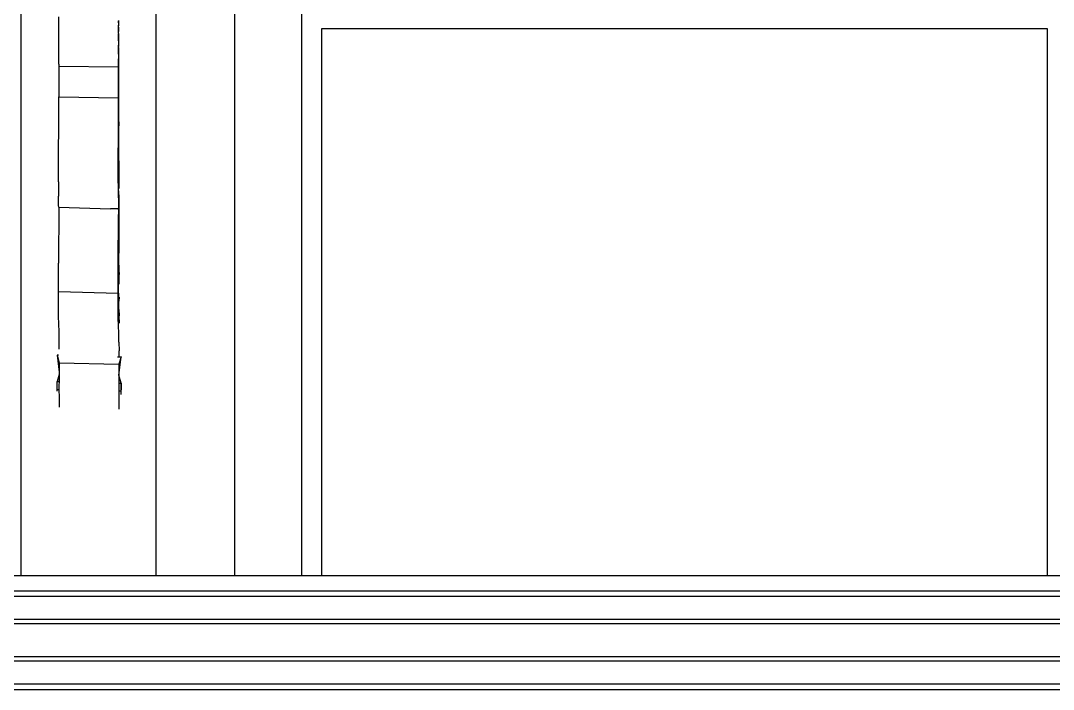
# Model space of a CAD drawing. Extents: x -24961 to 905641, y -154323 to 635957.
# Drawn here: x 422660 to 424922, y -114548 to -113084 of the extents above; entities that cross this region are included whole.
import ezdxf

# ---------------------------------------------------------------- set-up
doc = ezdxf.new("R2010")
doc.units = 0
doc.header["$LTSCALE"] = 1000
doc.header["$MEASUREMENT"] = 0
doc.layers.add('窗', color=154, linetype='Continuous')

msp = doc.modelspace()

# ---------------------------------------------------------------- linework, layer by layer
for p, q in [((423128.2, -112276.1), (423128.2, -114299.3)), ((422661.1, -114299.3), (422661.1, -112957.3)), ((422957.1, -114299.3), (422957.1, -112957.3)), ((422743.6, -113179.5), (422743.6, -113075.6)), ((422874.5, -113083.8), (422874.5, -113084.1)), ((422874.5, -113084.1), (422874.6, -113094.2)), ((422874.5, -113088.5), (422874.5, -113084.1)), ((422874.5, -113088.5), (422874.5, -113095.3)), ((422874.6, -113094.3), (422874.5, -113095.3)), ((422874.5, -113095.3), (422874.5, -113095.3)), ((422874.6, -113096.1), (422874.5, -113095.3)), ((422874.5, -113097.3), (422874.5, -113095.3)), ((422874.5, -113097.9), (422874.6, -113096.1)), ((422874.5, -113097.5), (422874.5, -113097.3)), ((422874.5, -113097.9), (422874.5, -113097.5)), ((422874.5, -113097.9), (422874.5, -113097.9)), ((422874.5, -113097.9), (422874.6, -113100.7)), ((422874.5, -113100.7), (422874.5, -113097.9)), ((422874.6, -113100.7), (422874.5, -113100.7)), ((422874.5, -113107.7), (422874.6, -113100.7)), ((422874.5, -113101.3), (422874.5, -113100.7)), ((422874.5, -113101.3), (422874.5, -113107.7)), ((422874.6, -113094.3), (422874.6, -113094.2)), ((422874.5, -113107.7), (422874.5, -113107.7)), ((422874.6, -113112.2), (422874.5, -113107.7)), ((422874.5, -113108.2), (422874.5, -113107.7)), ((422874.5, -113110.2), (422874.5, -113108.2)), ((422874.5, -113112.2), (422874.5, -113110.2)), ((422874.5, -113112.2), (422874.6, -113112.2)), ((422874.5, -113112.2), (422874.5, -113113.4)), ((422874.5, -113119.1), (422874.5, -113113.4)), ((422874.5, -113119.1), (422874.6, -113119.1)), ((422874.5, -113121.3), (422874.5, -113119.1)), ((422874.5, -113122.7), (422874.5, -113121.3)), ((422874.5, -113123.9), (422874.5, -113122.7)), ((422874.5, -113125.3), (422874.5, -113123.9)), ((422874.5, -113125.8), (422874.5, -113125.3)), ((422874.5, -113128.2), (422874.5, -113125.8)), ((422874.5, -113125.8), (422874.6, -113125.8)), ((422874.5, -113125.8), (422874.5, -113125.8)), ((422874.5, -113128.2), (422874.5, -113136.6)), ((422874.5, -113128.2), (422874.5, -113128.2)), ((422874.6, -113112.2), (422874.6, -113113.9)), ((422874.6, -113113.9), (422874.6, -113119.1)), ((422874.6, -113119.1), (422874.6, -113125.8)), ((422874.6, -113125.8), (422874.6, -113133.8)), ((422874.6, -113134), (422874.5, -113137.4)), ((422874.6, -113136.6), (422874.5, -113136.6)), ((422874.5, -113136.6), (422874.5, -113137.4)), ((422874.5, -113137.9), (422874.5, -113137.4)), ((422874.5, -113137.4), (422874.5, -113137.4)), ((422874.5, -113137.4), (422874.5, -113139)), ((422874.5, -113139), (422874.5, -113137.9)), ((422874.5, -113139), (422874.5, -113139)), ((422874.5, -113139), (422874.6, -113139)), ((422874.5, -113142.7), (422874.5, -113139)), ((422874.5, -113140.5), (422874.5, -113139)), ((422874.5, -113139), (422874.5, -113140.5)), ((422874.5, -113142.5), (422874.5, -113140.5)), ((422874.5, -113142.5), (422874.5, -113142.7)), ((422874.6, -113142.7), (422874.5, -113142.7)), ((422874.5, -113142.7), (422874.5, -113142.7)), ((422874.5, -113142.7), (422874.5, -113147.4)), ((422874.6, -113147.9), (422874.5, -113142.7)), ((422874.5, -113142.7), (422874.5, -113147.4)), ((422874.5, -113149.1), (422874.5, -113147.4)), ((422874.5, -113149.1), (422874.5, -113149.4)), ((422874.5, -113150.7), (422874.5, -113149.4)), ((422874.5, -113149.4), (422874.5, -113150.7)), ((422874.5, -113150.7), (422874.5, -113150.7)), ((422874.5, -113151.1), (422874.5, -113150.7)), ((422874.5, -113151.1), (422874.5, -113150.7)), ((422874.6, -113133.8), (422874.6, -113134)), ((422874.6, -113134), (422874.6, -113136.6)), ((422874.6, -113136.6), (422874.6, -113139)), ((422874.6, -113139.8), (422874.6, -113139)), ((422874.6, -113142.7), (422874.6, -113139.8)), ((422874.6, -113147.9), (422874.6, -113142.7)), ((422874.6, -113147.9), (422874.6, -113145.4)), ((422874.6, -113147.9), (422874.6, -113149.8)), ((422874.6, -113149.8), (422874.6, -113150.2)), ((422874.6, -113150.4), (422874.6, -113150.2)), ((422874.6, -113151), (422874.6, -113150.4)), ((422874.5, -113152.2), (422874.5, -113151.1)), ((422874.5, -113156), (422874.5, -113152.2)), ((422874.5, -113152.2), (422874.5, -113156)), ((422874.6, -113156), (422874.5, -113156)), ((422874.5, -113156), (422874.5, -113157.6)), ((422874.5, -113157.6), (422874.5, -113156)), ((422874.5, -113156), (422874.5, -113156)), ((422874.6, -113157.6), (422874.5, -113157.6)), ((422874.5, -113157.6), (422874.5, -113159.7)), ((422874.5, -113157.6), (422874.5, -113169.6)), ((422874.5, -113157.6), (422874.5, -113157.6)), ((422874.5, -113159.7), (422874.5, -113160)), ((422874.5, -113160), (422874.5, -113164.9)), ((422874.5, -113164.9), (422874.5, -113169.1)), ((422874.5, -113169.1), (422874.4, -113169.6)), ((422874.5, -113170.3), (422874.4, -113169.6)), ((422874.6, -113169.6), (422874.5, -113169.6)), ((422874.5, -113169.6), (422874.5, -113190.8)), ((422874.4, -113169.6), (422874.5, -113169.6)), ((422874.5, -113173.7), (422874.5, -113170.3)), ((422874.6, -113156), (422874.6, -113151)), ((422874.6, -113151.4), (422874.6, -113151)), ((422874.6, -113151.4), (422874.6, -113156)), ((422874.6, -113157.6), (422874.6, -113156)), ((422874.6, -113157.6), (422874.6, -113160.8)), ((422874.6, -113160.8), (422874.6, -113167.3)), ((422874.6, -113169.6), (422874.6, -113167.3)), ((422874.6, -113173), (422874.6, -113169.6)), ((422874.6, -113204.4), (422874.6, -113173)), ((422874.6, -113218.1), (422874.6, -113173)), ((422743.6, -113184.4), (422743.5, -113250.6)), ((422743.6, -113179.5), (422743.6, -113184.4)), ((422874.4, -113185.9), (422743.6, -113184.4)), ((422874.5, -113190.8), (422874.4, -113208.9)), ((422874.5, -113174.4), (422874.5, -113173.7)), ((422874.4, -113180.9), (422874.5, -113174.4)), ((422874.4, -113185.9), (422874.4, -113180.9)), ((422874.4, -113185.9), (422874.5, -113190.8)), ((422874.5, -113190.8), (422874.5, -113190.8)), ((422874.5, -113190.8), (422874.6, -113195.1)), ((422874.5, -113222.3), (422874.5, -113190.8)), ((422874.6, -113218.1), (422874.6, -113195.1)), ((422874.4, -113208.9), (422874.4, -113252.6)), ((422874.4, -113208.9), (422874.4, -113226.8)), ((422874.7, -113242.5), (422874.6, -113204.4)), ((422875, -113361.4), (422874.6, -113204.4)), ((422874.6, -113242.5), (422874.6, -113218.1)), ((422874.4, -113226.8), (422874.5, -113226.8)), ((422874.4, -113226.8), (422874.5, -113228)), ((422874.5, -113228), (422874.4, -113228.4)), ((422874.4, -113228.4), (422874.4, -113231.5)), ((422874.4, -113231.5), (422874.4, -113231.5)), ((422874.4, -113242.2), (422874.5, -113239.4)), ((422874.5, -113222.3), (422874.5, -113226.8)), ((422874.5, -113226.8), (422874.5, -113228)), ((422874.6, -113239.9), (422874.5, -113231.5)), ((422874.5, -113231.5), (422874.5, -113235.6)), ((422874.5, -113231.5), (422874.4, -113231.5)), ((422874.4, -113231.5), (422874.5, -113231.8)), ((422874.5, -113231.8), (422874.5, -113237.7)), ((422874.5, -113235.6), (422874.5, -113247.3)), ((422874.5, -113239.4), (422874.5, -113237.7)), ((422874.6, -113242.5), (422874.6, -113239.9)), ((422743.2, -113436.6), (422743.5, -113250.6)), ((422743.5, -113250.6), (422874.4, -113252.6)), ((422874.3, -113282), (422874.4, -113252.6)), ((422874.4, -113242.5), (422874.4, -113242.2)), ((422874.4, -113247.3), (422874.4, -113242.5)), ((422874.4, -113247.3), (422874.5, -113247.3)), ((422874.4, -113248.8), (422874.4, -113247.3)), ((422874.4, -113250.7), (422874.4, -113248.8)), ((422874.4, -113250.7), (422874.5, -113250.7)), ((422874.4, -113253.4), (422874.4, -113250.7)), ((422874.4, -113253.4), (422874.5, -113253.4)), ((422874.4, -113255), (422874.4, -113253.4)), ((422874.4, -113255), (422874.4, -113255.7)), ((422874.4, -113255.7), (422874.5, -113255.7)), ((422874.4, -113255.7), (422874.4, -113256)), ((422874.4, -113256), (422874.5, -113256)), ((422874.4, -113256), (422874.4, -113261.9)), ((422874.4, -113261.9), (422874.5, -113261.9)), ((422874.4, -113261.9), (422874.4, -113263.7)), ((422874.4, -113263.7), (422874.5, -113263.7)), ((422874.4, -113263.7), (422874.4, -113265.7)), ((422874.4, -113265.7), (422874.5, -113263.9)), ((422874.4, -113242.5), (422874.5, -113242.5)), ((422874.5, -113247.3), (422874.6, -113252.4)), ((422874.5, -113247.3), (422874.5, -113247.3)), ((422874.5, -113247.3), (422874.5, -113248.4)), ((422874.5, -113250.7), (422874.5, -113247.3)), ((422874.5, -113248.4), (422874.5, -113250.7)), ((422874.5, -113250.7), (422874.5, -113250.8)), ((422874.5, -113251), (422874.5, -113250.8)), ((422874.5, -113251), (422874.5, -113251.1)), ((422874.5, -113253.4), (422874.5, -113251.1)), ((422874.5, -113253), (422874.5, -113251.1)), ((422874.5, -113253.4), (422874.5, -113253)), ((422874.5, -113253.8), (422874.5, -113253.4)), ((422874.5, -113253.4), (422874.5, -113253.4)), ((422874.5, -113253.4), (422874.6, -113253.4)), ((422874.5, -113253.8), (422874.5, -113253.4)), ((422874.5, -113254.3), (422874.5, -113253.8)), ((422874.5, -113255.7), (422874.5, -113254.3)), ((422874.5, -113255.7), (422874.5, -113254.3)), ((422874.5, -113255.8), (422874.5, -113255.7)), ((422874.5, -113255.7), (422874.5, -113255.7)), ((422874.5, -113255.7), (422874.6, -113255.7)), ((422874.5, -113255.7), (422874.5, -113261.9)), ((422874.5, -113256), (422874.5, -113255.8)), ((422874.6, -113261.9), (422874.5, -113262.4)), ((422874.5, -113261.9), (422874.6, -113261.9)), ((422874.5, -113261.9), (422874.5, -113263.4)), ((422874.5, -113262.4), (422874.5, -113263.1)), ((422874.5, -113263.1), (422874.5, -113263.3)), ((422874.5, -113263.3), (422874.5, -113267.1)), ((422874.6, -113267.4), (422874.5, -113263.3)), ((422874.5, -113263.3), (422874.5, -113264.7)), ((422874.5, -113263.7), (422874.5, -113263.4)), ((422874.5, -113263.7), (422874.5, -113263.7)), ((422874.5, -113263.9), (422874.5, -113263.7)), ((422874.5, -113264.7), (422874.5, -113263.9)), ((422874.6, -113242.5), (422874.6, -113242.5)), ((422874.6, -113242.5), (422874.7, -113242.5)), ((422874.6, -113253.4), (422874.6, -113242.5)), ((422874.6, -113252.4), (422874.6, -113242.5)), ((422874.6, -113252.4), (422874.6, -113253.4)), ((422874.7, -113253.8), (422874.6, -113253.4)), ((422874.6, -113255.7), (422874.6, -113253.4)), ((422874.6, -113253.4), (422874.6, -113253.4)), ((422874.7, -113253.8), (422874.6, -113255.7)), ((422874.6, -113259), (422874.6, -113255.7)), ((422874.6, -113255.7), (422874.6, -113255.7)), ((422874.6, -113261), (422874.6, -113255.7)), ((422874.6, -113259), (422874.6, -113265.2)), ((422874.6, -113261), (422874.6, -113259)), ((422874.6, -113268.4), (422874.6, -113261)), ((422874.8, -113305.8), (422874.7, -113242.5)), ((422874.7, -113255.7), (422874.7, -113253.8)), ((422874, -113439.8), (422874.3, -113284.1)), ((422874.1, -113471.6), (422874.3, -113284.1)), ((422874.3, -113282), (422874.3, -113282)), ((422874.3, -113282), (422874.3, -113284.1)), ((422874.3, -113284.1), (422874.3, -113282)), ((422874.3, -113284.1), (422874.3, -113284.1)), ((422874.4, -113265.7), (422874.5, -113266.9)), ((422874.4, -113267.8), (422874.4, -113269.5)), ((422874.4, -113269.5), (422874.5, -113267.9)), ((422874.5, -113269.7), (422874.4, -113269.5)), ((422874.5, -113269.7), (422874.4, -113270)), ((422874.4, -113270.2), (422874.4, -113270)), ((422874.4, -113270), (422874.5, -113270.2)), ((422874.4, -113270.2), (422874.4, -113270.2)), ((422874.4, -113272.2), (422874.4, -113270.2)), ((422874.4, -113272.2), (422874.4, -113272.2)), ((422874.4, -113274.6), (422874.4, -113272.2)), ((422874.4, -113282), (422874.4, -113274.6)), ((422874.5, -113276.9), (422874.4, -113274.6)), ((422874.4, -113282), (422874.4, -113282)), ((422874.4, -113282), (422874.4, -113284.1)), ((422874.4, -113284.1), (422874.4, -113284.1)), ((422874.4, -113286.4), (422874.4, -113284.1)), ((422874.4, -113286.4), (422874.4, -113286.4)), ((422874.4, -113291.5), (422874.4, -113286.4)), ((422874.5, -113264.8), (422874.5, -113264.7)), ((422874.5, -113264.9), (422874.5, -113264.8)), ((422874.5, -113265.1), (422874.5, -113264.9)), ((422874.5, -113265.5), (422874.5, -113265.1)), ((422874.5, -113265.5), (422874.5, -113266.9)), ((422874.5, -113267.4), (422874.5, -113266.9)), ((422874.5, -113267.1), (422874.5, -113267.4)), ((422874.5, -113267.4), (422874.5, -113267.4)), ((422874.5, -113267.4), (422874.6, -113267.4)), ((422874.5, -113267.4), (422874.4, -113267.8)), ((422874.5, -113267.4), (422874.5, -113267.9)), ((422874.5, -113267.9), (422874.4, -113267.8)), ((422874.5, -113270), (422874.5, -113269.7)), ((422874.5, -113270.2), (422874.5, -113270)), ((422874.5, -113270), (422874.5, -113270.2)), ((422874.5, -113270.2), (422874.5, -113270.2)), ((422874.5, -113270.7), (422874.5, -113270.2)), ((422874.5, -113270.2), (422874.5, -113270.3)), ((422874.6, -113270.2), (422874.5, -113270.2)), ((422874.5, -113270.3), (422874.5, -113270.7)), ((422874.5, -113270.7), (422874.5, -113270.7)), ((422874.5, -113271.5), (422874.5, -113270.7)), ((422874.5, -113270.7), (422874.5, -113271.5)), ((422874.5, -113271.5), (422874.5, -113271.9)), ((422874.5, -113271.9), (422874.5, -113272.2)), ((422874.5, -113272.2), (422874.5, -113272.4)), ((422874.5, -113272.4), (422874.5, -113274.4)), ((422874.5, -113274.4), (422874.5, -113276)), ((422874.5, -113274.4), (422874.5, -113276.9)), ((422874.5, -113276), (422874.5, -113276.9)), ((422874.5, -113276.9), (422874.5, -113276.9)), ((422874.5, -113276.9), (422874.5, -113277)), ((422874.5, -113276.9), (422874.5, -113276.9)), ((422874.5, -113276.9), (422874.5, -113277)), ((422874.5, -113277), (422874.5, -113277)), ((422874.5, -113279.6), (422874.5, -113277)), ((422874.5, -113277), (422874.5, -113281.4)), ((422874.5, -113279.6), (422874.5, -113280.1)), ((422874.5, -113280.1), (422874.5, -113281.4)), ((422874.5, -113281.4), (422874.5, -113280.1)), ((422874.5, -113281.4), (422874.5, -113281.4)), ((422874.5, -113281.7), (422874.5, -113281.4)), ((422874.5, -113281.4), (422874.5, -113282)), ((422874.5, -113282), (422874.5, -113281.4)), ((422874.5, -113282.2), (422874.5, -113281.7)), ((422874.5, -113282), (422874.5, -113282)), ((422874.5, -113282.8), (422874.5, -113282)), ((422874.5, -113282.2), (422874.5, -113282.8)), ((422874.5, -113282.8), (422874.5, -113282.8)), ((422874.5, -113283.5), (422874.5, -113282.8)), ((422874.5, -113282.8), (422874.5, -113285)), ((422874.5, -113283.7), (422874.5, -113283.5)), ((422874.5, -113283.7), (422874.5, -113284.1)), ((422874.5, -113283.7), (422874.5, -113284.1)), ((422874.5, -113284.1), (422874.5, -113284.1)), ((422874.5, -113284.1), (422874.4, -113286.4)), ((422874.4, -113286.4), (422874.5, -113284.1)), ((422874.5, -113284.1), (422874.5, -113289.1)), ((422874.5, -113285), (422874.5, -113286.4)), ((422874.6, -113286.4), (422874.5, -113286.4)), ((422874.5, -113286.4), (422874.4, -113286.4)), ((422874.4, -113288.6), (422874.4, -113286.4)), ((422874.5, -113286.4), (422874.5, -113288.6)), ((422874.6, -113265.2), (422874.6, -113268.4)), ((422874.6, -113270.2), (422874.6, -113267.4)), ((422874.6, -113268.4), (422874.6, -113268.5)), ((422874.6, -113270.2), (422874.6, -113268.5)), ((422874.6, -113270.2), (422874.6, -113286.2)), ((422874.6, -113270.2), (422874.6, -113270.2)), ((422874.6, -113270.2), (422874.6, -113270.2)), ((422874.6, -113282.7), (422874.6, -113270.2)), ((422874.6, -113286.2), (422874.6, -113282.7)), ((422874.7, -113286.4), (422874.6, -113286.2)), ((422874.7, -113286.4), (422874.7, -113287.1)), ((422874.4, -113291.5), (422874.4, -113291.5)), ((422874.4, -113297.4), (422874.4, -113291.5)), ((422874.4, -113295.6), (422874.4, -113297.3)), ((422874.4, -113297.3), (422874.5, -113297.4)), ((422874.4, -113297.3), (422874.5, -113297.3)), ((422874.4, -113297.4), (422874.4, -113297.4)), ((422874.4, -113301.6), (422874.4, -113297.4)), ((422874.5, -113297.4), (422874.4, -113300.4)), ((422874.4, -113308.1), (422874.4, -113300.4)), ((422874.4, -113301.6), (422874.4, -113312.5)), ((422874.4, -113312.5), (422874.4, -113308.1)), ((422874.4, -113308.1), (422874.4, -113314.3)), ((422874.5, -113288.6), (422874.5, -113290.5)), ((422874.4, -113288.6), (422874.5, -113288.6)), ((422874.5, -113288.6), (422874.6, -113288.6)), ((422874.4, -113289.1), (422874.4, -113288.6)), ((422874.5, -113289.1), (422874.5, -113288.6)), ((422874.4, -113289.1), (422874.5, -113289.1)), ((422874.5, -113290.5), (422874.5, -113289.1)), ((422874.4, -113290.6), (422874.4, -113289.1)), ((422874.5, -113290.5), (422874.5, -113290.6)), ((422874.4, -113290.6), (422874.5, -113290.6)), ((422874.5, -113290.6), (422874.5, -113291.1)), ((422874.5, -113290.6), (422874.7, -113290.6)), ((422874.4, -113291.5), (422874.4, -113290.6)), ((422874.5, -113291.5), (422874.5, -113291.1)), ((422874.5, -113291.5), (422874.4, -113291.5)), ((422874.5, -113291.5), (422874.5, -113293)), ((422874.4, -113293), (422874.4, -113291.5)), ((422874.4, -113293), (422874.5, -113293)), ((422874.5, -113293), (422874.4, -113294.3)), ((422874.4, -113294.3), (422874.4, -113293)), ((422874.4, -113294.3), (422874.5, -113294.4)), ((422874.4, -113294.3), (422874.7, -113294.3)), ((422874.5, -113294.4), (422874.4, -113295.6)), ((422874.5, -113295.6), (422874.5, -113294.4)), ((422874.4, -113295.6), (422874.5, -113295.6)), ((422874.5, -113295.6), (422874.5, -113297.3)), ((422874.5, -113297.3), (422874.7, -113297.3)), ((422874.5, -113315.5), (422874.5, -113297.3)), ((422874.6, -113288.4), (422874.7, -113287.3)), ((422874.6, -113288.6), (422874.6, -113288.4)), ((422874.6, -113288.6), (422874.7, -113289.5)), ((422874.7, -113287.3), (422874.7, -113287.1)), ((422874.7, -113287.3), (422874.7, -113290.6)), ((422874.7, -113289.5), (422874.7, -113290.6)), ((422874.7, -113293.4), (422874.7, -113290.6)), ((422874.7, -113290.6), (422874.7, -113293)), ((422874.7, -113290.6), (422874.7, -113290.6)), ((422874.7, -113293), (422874.7, -113294.3)), ((422874.7, -113294.3), (422874.7, -113293.4)), ((422874.7, -113294.3), (422874.7, -113294.8)), ((422874.7, -113294.8), (422874.7, -113294.9)), ((422874.7, -113294.9), (422874.7, -113296.3)), ((422874.7, -113296.3), (422874.7, -113296.4)), ((422874.7, -113296.4), (422874.7, -113297.3)), ((422874.7, -113297.3), (422874.7, -113296.4)), ((422874.7, -113298.7), (422874.7, -113297.3)), ((422874.7, -113297.3), (422874.7, -113297.3)), ((422874.7, -113301.4), (422874.7, -113298.7)), ((422874.7, -113303), (422874.7, -113301.4)), ((422874.7, -113303), (422874.7, -113304)), ((422874.7, -113308.1), (422874.7, -113304)), ((422874.7, -113308.1), (422874.7, -113312)), ((422874.8, -113305.8), (422874.8, -113308.7)), ((422874.8, -113308.7), (422874.8, -113314.2)), ((422874.4, -113312.5), (422874.3, -113312.5)), ((422874.3, -113315.4), (422874.4, -113312.8)), ((422874.4, -113315.4), (422874.3, -113315.4)), ((422874.4, -113316), (422874.3, -113315.4)), ((422874.3, -113321.3), (422874.4, -113319.2)), ((422874.3, -113321.3), (422874.5, -113321.3)), ((422874.3, -113323.5), (422874.3, -113321.3)), ((422874.5, -113323.5), (422874.3, -113323.5)), ((422874.3, -113325.3), (422874.3, -113323.5)), ((422874.3, -113325.3), (422874.5, -113325.3)), ((422874.3, -113329.6), (422874.3, -113325.3)), ((422874.5, -113329.6), (422874.3, -113329.6)), ((422874.3, -113329.9), (422874.3, -113329.6)), ((422874.3, -113329.9), (422874.6, -113329.9)), ((422874.3, -113382.2), (422874.3, -113329.9)), ((422874.4, -113312.7), (422874.4, -113312.5)), ((422874.4, -113312.7), (422874.4, -113312.5)), ((422874.4, -113312.8), (422874.4, -113312.5)), ((422874.4, -113312.8), (422874.4, -113312.7)), ((422874.4, -113312.8), (422874.4, -113312.8)), ((422874.4, -113315.4), (422874.4, -113314.3)), ((422874.5, -113315.5), (422874.4, -113315.4)), ((422874.4, -113316), (422874.4, -113315.4)), ((422874.4, -113316), (422874.4, -113316)), ((422874.4, -113319.2), (422874.4, -113316)), ((422874.6, -113315.5), (422874.5, -113315.5)), ((422874.5, -113315.5), (422874.5, -113316)), ((422874.5, -113318.7), (422874.6, -113316)), ((422874.4, -113316), (422874.5, -113316)), ((422874.5, -113316), (422874.6, -113316)), ((422874.5, -113321.3), (422874.4, -113316)), ((422874.5, -113316), (422874.5, -113321.3)), ((422874.5, -113318.7), (422874.5, -113321.3)), ((422874.5, -113321.3), (422874.5, -113321.3)), ((422874.5, -113321.3), (422874.5, -113323.5)), ((422874.5, -113321.3), (422874.6, -113321.3)), ((422874.5, -113323.5), (422874.5, -113321.3)), ((422874.5, -113323.5), (422874.5, -113323.5)), ((422874.5, -113323.5), (422874.5, -113325.3)), ((422874.6, -113323.5), (422874.5, -113323.5)), ((422874.5, -113324.6), (422874.5, -113323.5)), ((422874.5, -113324.6), (422874.5, -113325.3)), ((422874.5, -113325.3), (422874.5, -113329.6)), ((422874.5, -113325.8), (422874.5, -113325.3)), ((422874.5, -113325.3), (422874.5, -113325.3)), ((422874.5, -113325.3), (422874.6, -113325.3)), ((422874.5, -113328.6), (422874.5, -113325.8)), ((422874.5, -113329.6), (422874.5, -113328.6)), ((422874.6, -113316), (422874.6, -113315.5)), ((422874.6, -113316), (422874.6, -113316.6)), ((422874.6, -113316), (422874.7, -113316)), ((422874.6, -113321.3), (422874.6, -113316.6)), ((422874.6, -113321.3), (422874.7, -113321.3)), ((422874.6, -113321.3), (422874.6, -113323.5)), ((422874.7, -113323.5), (422874.6, -113323.5)), ((422874.6, -113323.5), (422874.6, -113325.3)), ((422874.6, -113325.3), (422874.6, -113329.9)), ((422874.6, -113325.3), (422874.7, -113325.3)), ((422874.6, -113329.9), (422874.7, -113329.9)), ((422874.7, -113353.6), (422874.6, -113329.9)), ((422874.7, -113313.9), (422874.7, -113312)), ((422874.7, -113316), (422874.7, -113313.9)), ((422874.7, -113313.9), (422874.7, -113316)), ((422874.7, -113320.4), (422874.8, -113314.9)), ((422874.8, -113314.9), (422874.7, -113316)), ((422874.7, -113316), (422874.7, -113318.4)), ((422874.7, -113316), (422874.7, -113316)), ((422874.7, -113318.4), (422874.7, -113321.3)), ((422874.7, -113323.4), (422874.7, -113320.4)), ((422874.7, -113323.5), (422874.7, -113321.3)), ((422874.7, -113324.1), (422874.7, -113323.4)), ((422874.7, -113324.2), (422874.7, -113323.5)), ((422874.7, -113323.5), (422874.7, -113324.1)), ((422874.7, -113324.1), (422874.7, -113324.2)), ((422874.7, -113324.8), (422874.7, -113324.2)), ((422874.7, -113325.3), (422874.7, -113324.8)), ((422874.7, -113325.3), (422874.7, -113325.5)), ((422874.7, -113325.5), (422874.7, -113326.9)), ((422874.7, -113326.9), (422874.7, -113328.3)), ((422874.7, -113327.9), (422874.7, -113326.9)), ((422874.7, -113328.3), (422874.7, -113327.9)), ((422874.7, -113328.3), (422874.7, -113329.3)), ((422874.7, -113329.3), (422874.7, -113329.9)), ((422874.7, -113329.9), (422874.9, -113451.5)), ((422874.8, -113314.9), (422874.8, -113314.2)), ((422874.7, -113353.6), (422874.7, -113377.3)), ((422874.3, -113382.2), (422874.4, -113400.4)), ((422874.6, -113397.4), (422874.5, -113405.7)), ((422874.7, -113377.3), (422874.6, -113397.4)), ((422874.6, -113407), (422874.6, -113397.4)), ((422874.5, -113405.7), (422874.4, -113400.4)), ((422874.6, -113407), (422874.5, -113407)), ((422874.5, -113411.9), (422874.5, -113412.9)), ((422874.6, -113412.9), (422874.5, -113412.9)), ((422874.5, -113412.9), (422874.5, -113412.9)), ((422874.5, -113412.9), (422874.5, -113415.7)), ((422874.5, -113415.7), (422874.5, -113415.7)), ((422874.5, -113415.7), (422874.6, -113415.7)), ((422874.5, -113419), (422874.5, -113415.7)), ((422874.5, -113422.2), (422874.5, -113419)), ((422874.5, -113426.1), (422874.5, -113422.2)), ((422874.6, -113407), (422874.6, -113407.1)), ((422874.6, -113407.1), (422874.6, -113407)), ((422874.6, -113407.1), (422874.6, -113409.5)), ((422874.6, -113409.1), (422874.6, -113407.1)), ((422874.6, -113413.3), (422874.6, -113409.1)), ((422874.6, -113409.5), (422874.6, -113412.3)), ((422874.6, -113412.3), (422874.6, -113412.9)), ((422874.6, -113413.6), (422874.6, -113412.9)), ((422874.7, -113418.8), (422874.6, -113413.3)), ((422874.6, -113413.7), (422874.6, -113413.6)), ((422874.6, -113413.9), (422874.6, -113413.6)), ((422874.6, -113413.7), (422874.6, -113416)), ((422874.6, -113415.7), (422874.6, -113413.7)), ((422874.6, -113413.9), (422874.6, -113415.7)), ((422874.6, -113419.4), (422874.6, -113416)), ((422874.6, -113431.6), (422874.7, -113418.8)), ((422874.6, -113419.4), (422874.6, -113427.2)), ((422743.2, -113436.6), (422743.2, -113468.1)), ((422874, -113439.8), (422874.1, -113471.6)), ((422874.2, -113442), (422874.2, -113442)), ((422874.5, -113430.5), (422874.5, -113426.1)), ((422874.5, -113426.1), (422874.5, -113431.5)), ((422874.6, -113431.5), (422874.5, -113430.5)), ((422874.5, -113431.5), (422874.5, -113438.6)), ((422874.5, -113431.5), (422874.6, -113431.5)), ((422874.5, -113431.5), (422874.5, -113431.5)), ((422874.5, -113438.6), (422874.6, -113442)), ((422874.5, -113442), (422874.5, -113442)), ((422874.6, -113429), (422874.6, -113427.2)), ((422874.6, -113429), (422874.6, -113431.5)), ((422874.6, -113438.1), (422874.6, -113431.6)), ((422874.6, -113441.7), (422874.6, -113438.1)), ((422874.6, -113442), (422874.6, -113441.7)), ((422874.9, -113465.5), (422874.6, -113567.5)), ((422874.8, -113462.3), (422874.9, -113462.3)), ((422874.9, -113465.5), (422874.8, -113465.5)), ((422874.9, -113465.5), (422874.9, -113462.3)), ((422743.3, -113488.5), (422743.2, -113468.1)), ((422743.4, -113492.7), (422743.3, -113488.5)), ((422874.1, -113471.6), (422874.2, -113492)), ((422875, -113481.1), (422875, -113515.2)), ((422743.4, -113492.7), (422742.9, -113615.1)), ((422743.4, -113492.7), (422857, -113495.8)), ((422857, -113495.8), (422856.9, -113496.8)), ((422874.3, -113496.2), (422857, -113495.8)), ((422874.3, -113497.7), (422873.9, -113564.8)), ((422874.2, -113492), (422874.3, -113496.2)), ((422874.4, -113508.6), (422874.2, -113555.5)), ((422874.3, -113497.7), (422874.3, -113496.2)), ((422874.3, -113555.5), (422874.5, -113508.6)), ((422874.4, -113497.8), (422874.4, -113508.6)), ((422874.5, -113508.6), (422874.4, -113508.6)), ((422874.5, -113495.9), (422874.4, -113497.8)), ((422874.5, -113495.9), (422874.5, -113508.6)), ((422874.8, -113540.5), (422875, -113508.6)), ((422875, -113508.6), (422874.9, -113522.2)), ((422875, -113508.6), (422874.9, -113508.6)), ((422874.9, -113522.2), (422874.7, -113551.4)), ((422875, -113525.9), (422874.9, -113541.3)), ((422874.9, -113547.6), (422875, -113533.2)), ((422875, -113515.2), (422875, -113525.9)), ((422875, -113525.9), (422875.1, -113525.9)), ((422875, -113533.2), (422875.1, -113525.9)), ((422875.1, -113525.9), (422875.3, -113526.7)), ((422875.3, -113526.7), (422875.3, -113528.6)), ((422874.1, -113555.5), (422874.2, -113555.5)), ((422874.2, -113555.5), (422874.1, -113564.8)), ((422874.2, -113555.5), (422874.3, -113555.5)), ((422874.2, -113562.9), (422874.3, -113555.5)), ((422874.7, -113551.4), (422874.7, -113555.5)), ((422874.7, -113555.5), (422874.8, -113555.5)), ((422874.7, -113555.5), (422874.7, -113564.8)), ((422874.8, -113555.5), (422874.8, -113540.5)), ((422874.8, -113555.5), (422874.8, -113555.5)), ((422874.8, -113564.8), (422874.8, -113555.5)), ((422874.9, -113541.3), (422874.9, -113555.5)), ((422874.9, -113555.5), (422874.9, -113547.6)), ((422874.9, -113555.5), (422874.9, -113555.5)), ((422874.9, -113555.5), (422874.9, -113564.8)), ((422874.9, -113564.8), (422874.9, -113555.5)), ((422875.2, -113547.2), (422875.1, -113549.3)), ((422875.1, -113549.3), (422875.1, -113553.1)), ((422875.1, -113553.1), (422875.1, -113555.5)), ((422875.1, -113555.5), (422875.2, -113555.5)), ((422875.1, -113555.5), (422875.1, -113558)), ((422875.1, -113561.1), (422875.2, -113557.4)), ((422875.1, -113558), (422875.1, -113561.1)), ((422875.3, -113556.1), (422875.2, -113547)), ((422875.2, -113547), (422875.2, -113547.2)), ((422875.2, -113557.4), (422875.2, -113555.5)), ((422875.2, -113555.5), (422875.2, -113555.8)), ((422875.2, -113555.8), (422875.3, -113561.9)), ((422875.3, -113560.4), (422875.3, -113556.1)), ((422873.7, -113618.9), (422873.9, -113566.3)), ((422873.9, -113564.8), (422874, -113564.8)), ((422873.9, -113566.3), (422873.9, -113564.8)), ((422873.9, -113566.3), (422874, -113566.3)), ((422874.1, -113579.5), (422874, -113607.5)), ((422874.1, -113564.8), (422874.1, -113565.1)), ((422874.1, -113564.8), (422874.1, -113564.8)), ((422874.1, -113564.8), (422874.2, -113564.8)), ((422874.1, -113565.1), (422874.1, -113565.1)), ((422874.1, -113565.1), (422874.1, -113566.3)), ((422874.1, -113566.3), (422874.1, -113566.3)), ((422874.1, -113566.3), (422874.2, -113566.3)), ((422874.1, -113566.3), (422874.1, -113568.3)), ((422874.1, -113568.3), (422874.1, -113568.3)), ((422874.1, -113568.3), (422874.2, -113568.3)), ((422874.1, -113568.3), (422874.1, -113570.4)), ((422874.1, -113570.4), (422874.1, -113570.4)), ((422874.1, -113570.4), (422874.2, -113570.4)), ((422874.1, -113570.4), (422874.1, -113570.7)), ((422874.1, -113570.7), (422874.1, -113570.7)), ((422874.1, -113570.7), (422874.2, -113570.7)), ((422874.1, -113570.7), (422874.1, -113571.2)), ((422874.1, -113571.2), (422874.1, -113571.2)), ((422874.1, -113571.2), (422874.2, -113571.2)), ((422874.1, -113571.2), (422874.1, -113579.5)), ((422874.1, -113579.5), (422874.1, -113579.5)), ((422874.1, -113579.5), (422874.2, -113579.5)), ((422874.1, -113606.3), (422874.2, -113579.5)), ((422874.2, -113564.8), (422874.2, -113562.9)), ((422874.2, -113566.3), (422874.2, -113564.8)), ((422874.2, -113568.3), (422874.2, -113566.3)), ((422874.2, -113570.4), (422874.2, -113568.3)), ((422874.2, -113570.7), (422874.2, -113570.4)), ((422874.2, -113571.2), (422874.2, -113570.7)), ((422874.2, -113579.5), (422874.2, -113571.2)), ((422874.4, -113615.5), (422874.5, -113571.2)), ((422874.5, -113568.3), (422874.6, -113568.3)), ((422874.5, -113570.4), (422874.6, -113568.3)), ((422874.5, -113571.2), (422874.5, -113570.4)), ((422874.6, -113568.3), (422874.6, -113567.5)), ((422874.7, -113564.8), (422874.8, -113564.8)), ((422874.7, -113564.8), (422874.7, -113566.3)), ((422874.7, -113566.3), (422874.8, -113566.3)), ((422874.7, -113566.3), (422874.7, -113589.1)), ((422874.8, -113566.3), (422874.8, -113564.8)), ((422874.8, -113580.1), (422874.8, -113566.3)), ((422874.9, -113566.3), (422874.8, -113573.2)), ((422874.8, -113573.2), (422874.9, -113593)), ((422874.8, -113607.5), (422874.8, -113580.1)), ((422874.9, -113564.8), (422874.9, -113564.8)), ((422874.9, -113564.8), (422874.9, -113566.3)), ((422874.9, -113566.3), (422874.9, -113564.8)), ((422874.9, -113566.3), (422874.9, -113566.3)), ((422874.9, -113566.4), (422874.9, -113566.3)), ((422874.9, -113575.5), (422874.9, -113566.4)), ((422874.9, -113583.7), (422874.9, -113575.5)), ((422875.1, -113561.1), (422875.1, -113563.1)), ((422875.1, -113563.1), (422875.1, -113565.7)), ((422875.1, -113566.3), (422875.1, -113565.7)), ((422875.2, -113565), (422875.2, -113564.8)), ((422875.2, -113565.7), (422875.2, -113565)), ((422875.3, -113574.1), (422875.2, -113565.7)), ((422875.2, -113565.7), (422875.2, -113573.8)), ((422875.2, -113573.8), (422875.2, -113582.3)), ((422875.3, -113561.9), (422875.4, -113570.7)), ((422875.4, -113585.1), (422875.3, -113574.1)), ((422874.7, -113589.1), (422874.7, -113607.5)), ((422875, -113589.9), (422874.9, -113583.7)), ((422874.9, -113593), (422875, -113593)), ((422874.9, -113619.5), (422874.9, -113593)), ((422875.1, -113592.9), (422875, -113589.9)), ((422875.1, -113592.9), (422875, -113593)), ((422875.2, -113588.9), (422875.1, -113592.7)), ((422875.1, -113592.9), (422875.1, -113592.7)), ((422875.2, -113582.3), (422875.2, -113588.9)), ((422742.8, -113677), (422742.9, -113615.1)), ((422873.6, -113680.8), (422873.7, -113618.9)), ((422874, -113620.1), (422873.9, -113640.4)), ((422874, -113607.5), (422874.1, -113607.5)), ((422874, -113607.5), (422874, -113620.1)), ((422874.1, -113607.5), (422874.1, -113606.3)), ((422874.1, -113620), (422874.1, -113607.5)), ((422874.1, -113640.4), (422874.1, -113620)), ((422874.5, -113650.2), (422874.4, -113615.5)), ((422874.7, -113607.5), (422874.8, -113607.5)), ((422874.7, -113607.5), (422874.7, -113619.6)), ((422874.7, -113619.6), (422874.7, -113628.4)), ((422874.8, -113619.5), (422874.8, -113607.5)), ((422874.8, -113626.3), (422874.8, -113619.5)), ((422874.9, -113619.5), (422875, -113628.9)), ((422875.4, -113628.9), (422875.4, -113619.1)), ((422873.9, -113640.4), (422874.1, -113640.4)), ((422873.9, -113640.4), (422873.9, -113647)), ((422874.1, -113647), (422873.9, -113647)), ((422873.9, -113647), (422874, -113651.1)), ((422874.1, -113647), (422874.1, -113640.4)), ((422874.1, -113649.2), (422874.1, -113647)), ((422874.7, -113628.4), (422874.8, -113640.4)), ((422874.9, -113640.4), (422874.8, -113626.3)), ((422874.8, -113640.4), (422874.9, -113640.4)), ((422874.8, -113640.4), (422874.8, -113647)), ((422874.8, -113647), (422874.9, -113651.1)), ((422874.9, -113641.2), (422874.9, -113640.4)), ((422875.1, -113649.6), (422874.9, -113641.2)), ((422875, -113629.2), (422875, -113628.9)), ((422875.1, -113649.6), (422875, -113629.2)), ((422875, -113629.2), (422875.1, -113637.4)), ((422875.1, -113637.4), (422875.2, -113640.4)), ((422875.2, -113640.4), (422875.3, -113637.4)), ((422875.4, -113644.6), (422875.2, -113651.1)), ((422875.3, -113637.4), (422875.4, -113628.9)), ((422875.5, -113635.2), (422875.4, -113644.6)), ((422875.4, -113654.4), (422875.5, -113645.1)), ((422875.5, -113645.1), (422875.5, -113645.1)), ((422874, -113651.1), (422873.9, -113661)), ((422873.9, -113661), (422874.1, -113661)), ((422873.9, -113661), (422873.9, -113662)), ((422873.9, -113662), (422874.1, -113698.2)), ((422874, -113651.1), (422874.1, -113651.1)), ((422874.1, -113651.1), (422874.1, -113649.2)), ((422874.1, -113661), (422874.1, -113651.1)), ((422874.2, -113684.3), (422874.1, -113661)), ((422874.6, -113678.1), (422874.5, -113650.2)), ((422874.9, -113651.1), (422875.2, -113651.1)), ((422874.9, -113651.1), (422875, -113658.4)), ((422875, -113658.4), (422875.2, -113661)), ((422875.1, -113649.9), (422875.1, -113649.6)), ((422875.2, -113651.1), (422875.1, -113649.9)), ((422875.2, -113661), (422875.4, -113654.4)), ((422743, -113725.8), (422742.8, -113677)), ((422742.8, -113677), (422873.6, -113680.8)), ((422873.8, -113729.5), (422873.6, -113680.8)), ((422874.4, -113698.2), (422874.2, -113684.3)), ((422874.9, -113695), (422874.6, -113678.1)), ((422875.5, -113689.5), (422875.2, -113698.3)), ((422875.5, -113689.5), (422875.5, -113689.4)), ((422874.1, -113698.2), (422874.4, -113698.2)), ((422874.1, -113698.2), (422874.1, -113699.7)), ((422874.1, -113699.7), (422874.4, -113721.6)), ((422874.5, -113705.9), (422874.4, -113698.2)), ((422875.3, -113716.1), (422874.5, -113705.9)), ((422874.9, -113695.2), (422874.9, -113695)), ((422875.2, -113698.3), (422874.9, -113695.2)), ((422875.3, -113716.1), (422874.9, -113695.2)), ((422875.3, -113716.1), (422875.5, -113730.6)), ((422743.5, -113753.6), (422743, -113725.8)), ((422874.3, -113757.3), (422873.8, -113729.5)), ((422874.4, -113721.6), (422875.2, -113729.4)), ((422875.2, -113729.4), (422875.2, -113730.5)), ((422875.2, -113730.5), (422875.5, -113746.2)), ((422875.5, -113730.6), (422875.5, -113730.6)), ((422744.2, -113759.7), (422743.5, -113753.6)), ((422744.4, -113769), (422744.2, -113759.7)), ((422875.1, -113763.4), (422874.3, -113757.3)), ((422744.6, -113784.4), (422744.4, -113769)), ((422875.3, -113772.6), (422875.1, -113763.4)), ((422875.4, -113787.7), (422875.3, -113772.6)), ((422744.6, -113803.4), (422744.6, -113784.4)), ((422875.4, -113787.7), (422875.5, -113807)), ((422739.9, -113816.3), (422739.8, -113816.7)), ((422739.8, -113816.7), (422744.1, -113853.8)), ((422739.8, -113816.7), (422744.3, -113832.9)), ((422739.9, -113816.7), (422739.8, -113816.7)), ((422743.2, -113816.7), (422739.9, -113816.7)), ((422871.9, -113820.1), (422875.5, -113820.2)), ((422880.3, -113820.4), (422875.2, -113836.3)), ((422875.4, -113860.5), (422880.3, -113820.4)), ((422875.5, -113814.1), (422875.5, -113807)), ((422875.5, -113819.8), (422875.5, -113814.1)), ((422875.5, -113819.8), (422875.5, -113820.2)), ((422875.5, -113820.2), (422880.3, -113820.4)), ((422880.3, -113820.4), (422880.3, -113819.3)), ((422744.3, -113832.9), (422744.1, -113853.8)), ((422744.3, -113832.9), (422875.2, -113836.3)), ((422875.2, -113836.3), (422875, -113859.4)), ((422875.2, -113836.3), (422875.4, -113860.5)), ((422744.1, -113858.7), (422739.7, -113874.2)), ((422739.7, -113874.3), (422739.7, -113874.2)), ((422739.7, -113874.2), (422744.1, -113874.3)), ((422739.7, -113892), (422739.7, -113874.3)), ((422744.1, -113874.3), (422744, -113882.6)), ((422744.1, -113853.8), (422744.1, -113856.1)), ((422744.1, -113856.1), (422744.1, -113858.7)), ((422744.1, -113858.7), (422744.1, -113874.3)), ((422875, -113859.4), (422874.9, -113885.8)), ((422875.4, -113860.5), (422875.2, -113860.5)), ((422875.4, -113860.5), (422875.3, -113877.5)), ((422880.1, -113877.7), (422875.4, -113860.5)), ((422744, -113892.1), (422739.7, -113892)), ((422739.7, -113894.9), (422739.7, -113892)), ((422744, -113882.6), (422744, -113892.1)), ((422744, -113892.1), (422744, -113892.2)), ((422744, -113892.2), (422744.1, -113908.4)), ((422874.9, -113885.8), (422874.9, -113911.5)), ((422875.3, -113888.1), (422875.2, -113888.1)), ((422875.3, -113877.5), (422880.1, -113877.7)), ((422875.3, -113877.5), (422875.3, -113888.1)), ((422875.3, -113888.1), (422875.3, -113895.2)), ((422875.3, -113895.2), (422875.3, -113899)), ((422880.1, -113895.3), (422875.3, -113895.2)), ((422880.1, -113877.7), (422880.1, -113888.2)), ((422880.1, -113887.9), (422880.1, -113877.7)), ((422880.1, -113887.9), (422880.1, -113888.2)), ((422880.1, -113888.2), (422880.1, -113887.9)), ((422880.1, -113888.2), (422880.2, -113892.4)), ((422880.1, -113888.2), (422880.1, -113888.2)), ((422880.1, -113895.3), (422880.1, -113888.2)), ((422880.2, -113902.4), (422880.1, -113895.3)), ((422744.1, -113908.4), (422744.3, -113929.6)), ((422874.9, -113911.5), (422875.2, -113932.5)), ((422744.3, -113929.6), (422744.3, -113930.5)), ((422875.2, -113932.5), (422875.2, -113934.8)), ((422661.1, -114299.3), (422528.2, -114299.3)), ((422957.1, -114299.3), (422661.1, -114299.3)), ((423128.2, -114299.3), (422957.1, -114299.3)), ((423275, -114299.3), (423128.2, -114299.3)), ((423319, -114299.3), (423275, -114299.3)), ((424909.2, -114299.3), (423319, -114299.3)), ((424997.3, -114299.3), (424909.2, -114299.3)), ((430990.6, -114333.1), (406165.8, -114333.1)), ((430990.6, -114344.9), (406165.8, -114344.9)), ((430990.6, -114395.1), (406165.8, -114395.1)), ((430990.6, -114404.8), (406165.8, -114404.8)), ((406217.1, -114476.4), (430959.4, -114476.4)), ((406213.4, -114486), (430963.1, -114486)), ((406189.5, -114548.1), (430987, -114548.1)), ((406194, -114536.3), (430982.5, -114536.3))]:
    msp.add_line(p, q)
at = {"layer": '窗'}
for p, q in [((423275, -112471.9), (423275, -114299.3)), ((424909.2, -113101.9), (423319, -113101.9)), ((423319, -113101.9), (423319, -114299.3)), ((424909.2, -114299.3), (424909.2, -113101.9))]:
    msp.add_line(p, q, dxfattribs=at)

doc.saveas('drawing.dxf')
